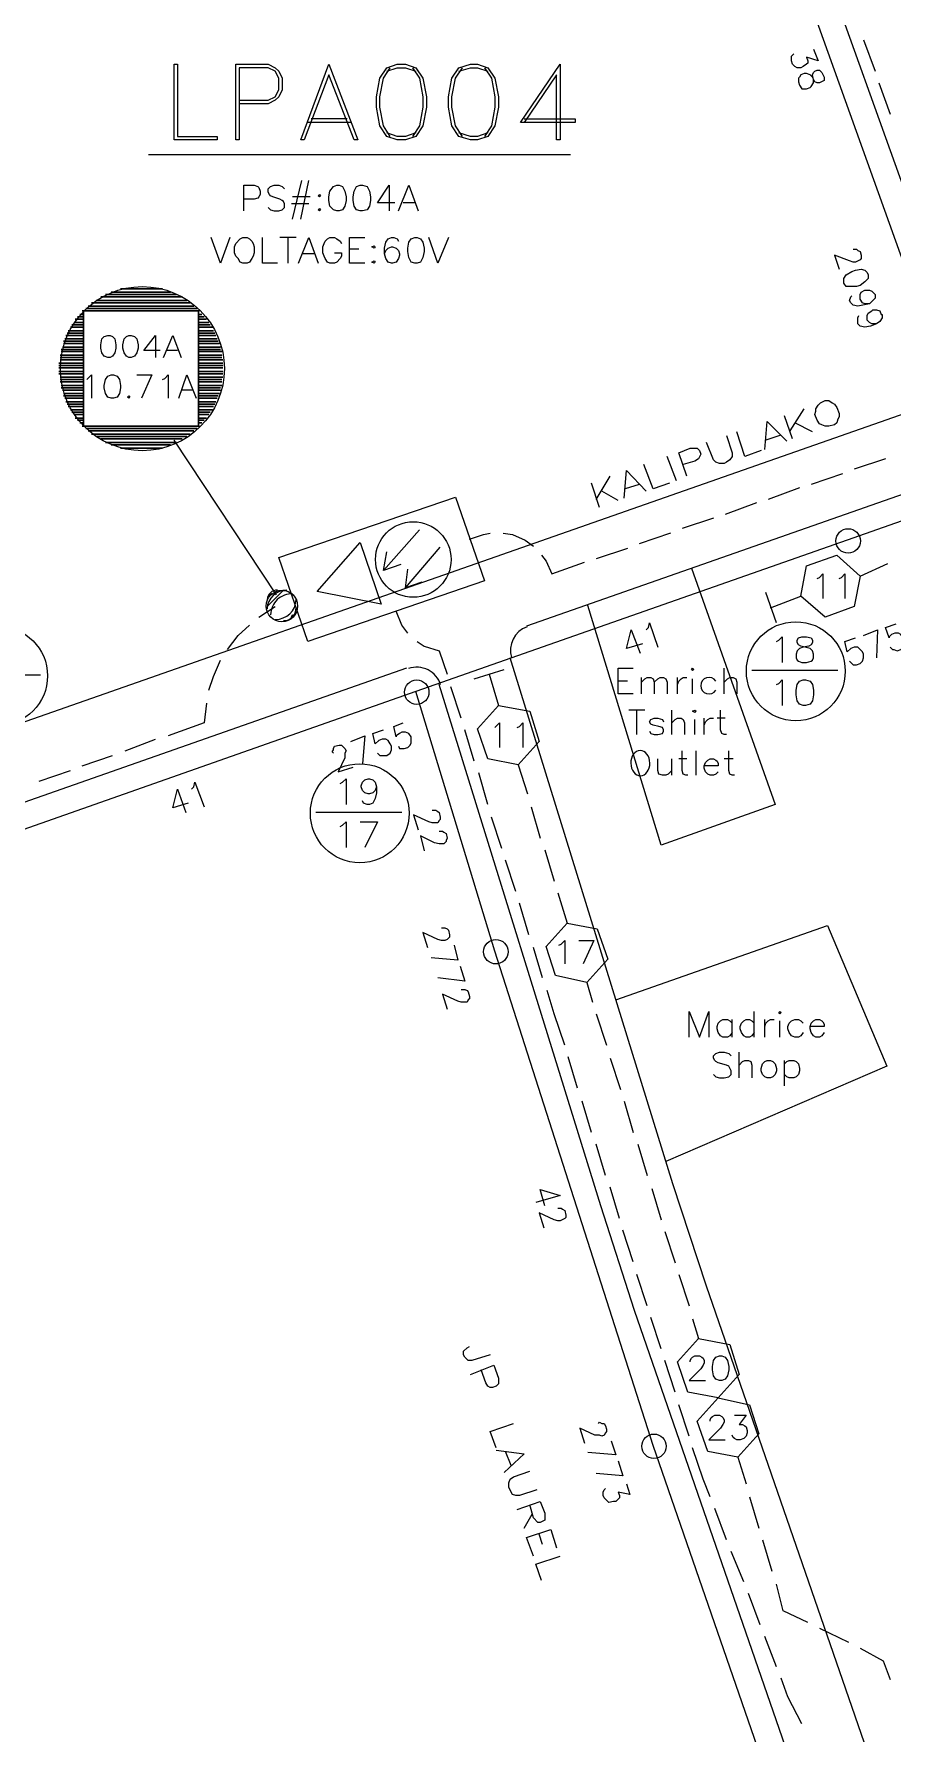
# Model space of a CAD drawing. Header units: millimetres. Extents: x 3.6 to 37.8, y 0.6 to 28.7.
# Drawn here: x 24.88 to 27.96, y 14.52 to 20.6 of the extents above; entities that cross this region are included whole.
import ezdxf

# ---------------------------------------------------------------- set-up
doc = ezdxf.new("R2010")
doc.units = ezdxf.units.MM
for name, color, linetype, true_color in [('PDF_Batangas$Geomap$Actives-NodeReceiver', 104, 'Continuous', 0x009525), ('PDF_Batangas$Geomap$Cable-565', 23, 'Continuous', 0xdd8a6e), ('PDF_Batangas$Geomap$LOTS', 254, 'Continuous', 0xdcdcdc), ('PDF_Batangas$Geomap$ROAD', 8, 'Continuous', 0x808080), ('PDF_Batangas$Geomap$SDU', 157, 'Continuous', 0x396472), ('PDF_Batangas$Geomap$Symbols-EndOfLine', 15, 'Continuous', 0x954a4a)]:
    doc.layers.add(name, color=color, linetype=linetype, true_color=true_color)
for name, color, linetype in [('PDF_Batangas$Geomap$Actives-PowerSupply', 1, 'Continuous'), ('PDF_Batangas$Geomap$NAME-ROAD', 7, 'Continuous'), ('PDF_Batangas$Geomap$Passives-TapOffs', 7, 'Continuous'), ('PDF_Batangas$Geomap$POLE', 7, 'Continuous'), ('PDF_Batangas$Geomap$STRAND', 7, 'Continuous'), ('PDF_Batangas$Geomap$Symbols-SelfTerminating', 7, 'Continuous')]:
    doc.layers.add(name, color=color, linetype=linetype)

msp = doc.modelspace()

# ---------------------------------------------------------------- linework, layer by layer
at = {"layer": 'PDF_Batangas$Geomap$Actives-NodeReceiver', "lineweight": 18}
for points in [[(25.3825, 20.4938), (25.395, 20.4938), (25.395, 20.2354), (25.5367, 20.2354), (25.5367, 20.2229), (25.3825, 20.2229)], [(25.9368, 20.4938), (26.041, 20.2229), (26.0285, 20.2229), (25.9368, 20.4563), (25.8493, 20.2229), (25.8368, 20.2229)], [(26.1826, 20.4938), (26.2118, 20.4938), (26.2493, 20.4813), (26.2743, 20.4438), (26.2868, 20.3771), (26.2868, 20.3396), (26.2743, 20.2729), (26.2493, 20.2354), (26.2118, 20.2229), (26.1826, 20.2229), (26.1451, 20.2354), (26.1201, 20.2729), (26.1076, 20.3396), (26.1076, 20.3771), (26.1201, 20.4438), (26.1451, 20.4813)], [(26.4452, 20.4938), (26.4702, 20.4938), (26.5077, 20.4813), (26.5327, 20.4438), (26.5452, 20.3771), (26.5452, 20.3396), (26.5327, 20.2729), (26.5077, 20.2354), (26.4702, 20.2229), (26.4452, 20.2229), (26.4035, 20.2354), (26.3785, 20.2729), (26.366, 20.3396), (26.366, 20.3771), (26.3785, 20.4438), (26.4035, 20.4813)], [(25.9034, 20.0271), (25.9076, 20.0229), (25.9034, 20.0187), (25.8993, 20.0229)], [(25.9659, 20.0604), (25.9743, 20.0604), (25.9868, 20.0562), (25.9951, 20.0396), (25.9993, 20.0187), (25.9993, 20.0062), (25.9951, 19.9854), (25.9868, 19.9729), (25.9743, 19.9687), (25.9659, 19.9687), (25.9534, 19.9729), (25.9409, 19.9854), (25.9368, 20.0062), (25.9368, 20.0187), (25.9409, 20.0396), (25.9534, 20.0562)], [(26.0493, 20.0604), (26.0576, 20.0604), (26.0743, 20.0562), (26.0826, 20.0396), (26.0868, 20.0187), (26.0868, 20.0062), (26.0826, 19.9854), (26.0743, 19.9729), (26.0576, 19.9687), (26.0493, 19.9687), (26.0368, 19.9729), (26.0285, 19.9854), (26.0243, 20.0062), (26.0243, 20.0187), (26.0285, 20.0396), (26.0368, 20.0562)], [(25.9034, 19.9771), (25.9076, 19.9729), (25.9034, 19.9687), (25.8993, 19.9729)], [(25.6284, 19.8729), (25.645, 19.8729), (25.6534, 19.8687), (25.6617, 19.8604), (25.6659, 19.852), (25.6701, 19.8395), (25.6701, 19.8187), (25.6659, 19.8062), (25.6617, 19.7979), (25.6534, 19.7853), (25.645, 19.7812), (25.6284, 19.7812), (25.62, 19.7853), (25.6117, 19.7979), (25.6034, 19.8062), (25.5992, 19.8187), (25.5992, 19.8395), (25.6034, 19.852), (25.62, 19.8687)], [(26.0993, 19.8437), (26.1035, 19.8395), (26.0993, 19.8354), (26.091, 19.8395)], [(26.141, 19.827), (26.1493, 19.8354), (26.1618, 19.8395), (26.166, 19.8395), (26.1785, 19.8354), (26.1868, 19.827), (26.191, 19.8145), (26.191, 19.8104), (26.1868, 19.7979), (26.1785, 19.7853), (26.166, 19.7812), (26.1618, 19.7812), (26.1493, 19.7853), (26.141, 19.7979), (26.1368, 19.8145)], [(26.2452, 19.8729), (26.2535, 19.8729), (26.266, 19.8687), (26.2743, 19.8562), (26.2785, 19.8354), (26.2785, 19.8229), (26.2743, 19.802), (26.266, 19.7853), (26.2535, 19.7812), (26.2452, 19.7812), (26.2327, 19.7853), (26.2243, 19.802), (26.2202, 19.8229), (26.2202, 19.8354), (26.2243, 19.8562), (26.2327, 19.8687)], [(26.0993, 19.7895), (26.1035, 19.7853), (26.0993, 19.7812), (26.091, 19.7853)], [(26.391, 18.9435), (26.4952, 18.6435), (25.8618, 18.4268), (25.7576, 18.7268)], [(26.1243, 18.5601), (25.8951, 18.606), (26.0493, 18.781)]]:
    msp.add_lwpolyline(points, close=True, dxfattribs=at)
for points in [[(25.6159, 20.3646), (25.7201, 20.3646), (25.7451, 20.3771), (25.7576, 20.4021), (25.7576, 20.4438), (25.7451, 20.4688), (25.7201, 20.4813), (25.6159, 20.4813), (25.6159, 20.2229), (25.6034, 20.2229), (25.6034, 20.4938), (25.7201, 20.4938), (25.7451, 20.4813), (25.7576, 20.4688), (25.7701, 20.4438), (25.7701, 20.4021), (25.7576, 20.3771), (25.7451, 20.3646), (25.7201, 20.3521), (25.6159, 20.3521)], [(26.1576, 20.2354), (26.1326, 20.2729), (26.1201, 20.3396), (26.1201, 20.3771), (26.1326, 20.4438), (26.1576, 20.4813)], [(26.1451, 20.4688), (26.1826, 20.4813), (26.2118, 20.4813), (26.2493, 20.4688)], [(26.2368, 20.4813), (26.2618, 20.4438), (26.2743, 20.3771), (26.2743, 20.3396), (26.2618, 20.2729), (26.2368, 20.2354)], [(26.416, 20.2354), (26.391, 20.2729), (26.3785, 20.3396), (26.3785, 20.3771), (26.391, 20.4438), (26.416, 20.4813)], [(26.4035, 20.4688), (26.4452, 20.4813), (26.4702, 20.4813), (26.5077, 20.4688)], [(26.4952, 20.4813), (26.5202, 20.4438), (26.5327, 20.3771), (26.5327, 20.3396), (26.5202, 20.2729), (26.4952, 20.2354)], [(26.6369, 20.2979), (26.8203, 20.2979), (26.8203, 20.2854), (26.6244, 20.2854), (26.7661, 20.4938), (26.7661, 20.2229), (26.7536, 20.2229), (26.7536, 20.4563), (26.6369, 20.2854)], [(26.0159, 20.2854), (25.8618, 20.2854)], [(26.0034, 20.2979), (25.8743, 20.2979)], [(26.2493, 20.2479), (26.2118, 20.2354), (26.1826, 20.2354), (26.1451, 20.2479)], [(26.5077, 20.2479), (26.4702, 20.2354), (26.4452, 20.2354), (26.4035, 20.2479)], [(26.8036, 20.1688), (25.2908, 20.1688)], [(25.6325, 19.9687), (25.6325, 20.0604), (25.6701, 20.0604), (25.6826, 20.0562), (25.6867, 20.0521), (25.6909, 20.0396), (25.6909, 20.0271), (25.6867, 20.0187), (25.6826, 20.0146), (25.6701, 20.0104), (25.6325, 20.0104)], [(25.7201, 19.9812), (25.7284, 19.9729), (25.7409, 19.9687), (25.7576, 19.9687), (25.7701, 19.9729), (25.7784, 19.9812), (25.7784, 19.9937), (25.7742, 20.0021), (25.7701, 20.0062), (25.7617, 20.0104), (25.7367, 20.0187), (25.7284, 20.0229), (25.7242, 20.0271), (25.7201, 20.0354), (25.7201, 20.0479), (25.7284, 20.0562), (25.7409, 20.0604), (25.7576, 20.0604), (25.7701, 20.0562), (25.7784, 20.0479)], [(25.8076, 19.9395), (25.8409, 20.0771)], [(25.8701, 20.0187), (25.8076, 20.0187)], [(25.8368, 19.9395), (25.8659, 20.0771)], [(26.1743, 19.9979), (26.1118, 19.9979), (26.1535, 20.0604), (26.1535, 19.9687)], [(26.1868, 19.9687), (26.2243, 20.0604), (26.2577, 19.9687)], [(25.8659, 19.9937), (25.8034, 19.9937)], [(26.2452, 19.9979), (26.2035, 19.9979)], [(25.5825, 19.8729), (25.5492, 19.7812), (25.5159, 19.8729)], [(25.7534, 19.7812), (25.6992, 19.7812), (25.6992, 19.8729)], [(25.8201, 19.8729), (25.7617, 19.8729)], [(25.7909, 19.7812), (25.7909, 19.8729)], [(25.8284, 19.7812), (25.8659, 19.8729), (25.8993, 19.7812)], [(25.9576, 19.8187), (25.9826, 19.8187), (25.9826, 19.8062), (25.9784, 19.7979), (25.9659, 19.7853), (25.9576, 19.7812), (25.9409, 19.7812), (25.9326, 19.7853), (25.9243, 19.7979), (25.9201, 19.8062), (25.9159, 19.8187), (25.9159, 19.8395), (25.9201, 19.852), (25.9243, 19.8604), (25.9326, 19.8687), (25.9409, 19.8729), (25.9576, 19.8729), (25.9659, 19.8687), (25.9784, 19.8604), (25.9826, 19.852)], [(26.066, 19.7812), (26.0118, 19.7812), (26.0118, 19.8729), (26.066, 19.8729)], [(26.1368, 19.8145), (26.1368, 19.8354), (26.141, 19.8562), (26.1493, 19.8687), (26.1618, 19.8729), (26.1701, 19.8729), (26.1826, 19.8687), (26.1868, 19.8604)], [(26.366, 19.8729), (26.3285, 19.7812), (26.2952, 19.8729)], [(25.8868, 19.8145), (25.8409, 19.8145)], [(26.0451, 19.8312), (26.0118, 19.8312)], [(26.2618, 18.8268), (26.1326, 18.681), (26.1451, 18.7477)], [(26.2118, 18.6185), (26.3368, 18.7643)], [(26.1951, 18.7018), (26.1326, 18.681)], [(26.2702, 18.6393), (26.2118, 18.6185), (26.2202, 18.6851)]]:
    msp.add_lwpolyline(points, dxfattribs=at)
msp.add_circle((26.2399, 18.7202), 0.1354, dxfattribs=at)
at = {"layer": 'PDF_Batangas$Geomap$Actives-PowerSupply', "lineweight": 9}
for points in [[(25.4117, 19.6603), (25.12, 19.6603)], [(25.3908, 19.6687), (25.1366, 19.6687)], [(25.1575, 19.677), (25.37, 19.677)], [(25.1908, 19.6895), (25.3408, 19.6895)], [(25.0449, 19.5978), (25.0574, 19.5978)], [(25.0533, 19.6103), (25.0574, 19.6103)], [(25.47, 19.1977), (25.47, 19.6103), (25.0574, 19.6103), (25.0574, 19.1977), (25.0574, 19.6103), (25.47, 19.6103)], [(25.4658, 19.6187), (25.0658, 19.6187)], [(25.4533, 19.627), (25.0741, 19.627)], [(25.4408, 19.6395), (25.0866, 19.6395)], [(25.4283, 19.6478), (25.1033, 19.6478)], [(25.4742, 19.6103), (25.47, 19.6103)], [(25.4825, 19.5978), (25.47, 19.5978)], [(25.0574, 19.5311), (24.9991, 19.5311)], [(25.0033, 19.5395), (25.0574, 19.5395)], [(25.0116, 19.552), (25.0574, 19.552)], [(25.0158, 19.5603), (25.0574, 19.5603)], [(25.0241, 19.5686), (25.0574, 19.5686)], [(25.0283, 19.5811), (25.0574, 19.5811)], [(25.0366, 19.5895), (25.0574, 19.5895)], [(25.47, 19.5895), (25.4909, 19.5895)], [(25.47, 19.5811), (25.4992, 19.5811)], [(25.47, 19.5686), (25.5075, 19.5686)], [(25.47, 19.5603), (25.5117, 19.5603)], [(25.47, 19.552), (25.52, 19.552)], [(25.47, 19.5395), (25.5242, 19.5395)], [(25.5284, 19.5311), (25.47, 19.5311)], [(25.0574, 19.4728), (24.9783, 19.4728)], [(25.0574, 19.4811), (24.9824, 19.4811)], [(24.9866, 19.502), (25.0574, 19.502)], [(25.0574, 19.4936), (24.9866, 19.4936)], [(25.0574, 19.5103), (24.9908, 19.5103)], [(24.9949, 19.5228), (25.0574, 19.5228)], [(25.145, 19.5228), (25.1533, 19.5228), (25.1616, 19.5186), (25.17, 19.5103), (25.1741, 19.4895), (25.1741, 19.477), (25.17, 19.4603), (25.1616, 19.4478), (25.1533, 19.4436), (25.145, 19.4436), (25.1325, 19.4478), (25.1241, 19.4603), (25.12, 19.477), (25.12, 19.4895), (25.1241, 19.5103), (25.1325, 19.5186)], [(25.22, 19.5228), (25.2283, 19.5228), (25.2408, 19.5186), (25.2491, 19.5103), (25.2533, 19.4895), (25.2533, 19.477), (25.2491, 19.4603), (25.2408, 19.4478), (25.2283, 19.4436), (25.22, 19.4436), (25.2116, 19.4478), (25.2033, 19.4603), (25.1991, 19.477), (25.1991, 19.4895), (25.2033, 19.5103), (25.2116, 19.5186)], [(25.47, 19.5228), (25.5325, 19.5228)], [(25.47, 19.5103), (25.5367, 19.5103)], [(25.47, 19.502), (25.5409, 19.502)], [(25.545, 19.4936), (25.47, 19.4936)], [(25.5492, 19.4811), (25.47, 19.4811)], [(25.47, 19.4728), (25.5492, 19.4728)], [(24.9699, 19.4228), (25.0574, 19.4228)], [(24.9699, 19.4144), (25.0574, 19.4144)], [(25.0574, 19.452), (24.9741, 19.452)], [(25.0574, 19.4436), (24.9741, 19.4436)], [(24.9741, 19.4353), (25.0574, 19.4353)], [(24.9783, 19.4645), (25.0574, 19.4645)], [(25.5534, 19.4645), (25.47, 19.4645)], [(25.47, 19.452), (25.5534, 19.452)], [(25.5534, 19.4436), (25.47, 19.4436)], [(25.47, 19.4353), (25.5575, 19.4353)], [(25.47, 19.4228), (25.5575, 19.4228)], [(25.47, 19.4144), (25.5575, 19.4144)], [(25.0574, 19.4061), (24.9699, 19.4061)], [(25.0574, 19.3936), (24.9699, 19.3936)], [(24.9699, 19.3853), (25.0574, 19.3853)], [(24.9741, 19.3728), (25.0574, 19.3728)], [(24.9741, 19.3644), (25.0574, 19.3644)], [(25.0574, 19.3561), (24.9741, 19.3561)], [(25.1575, 19.3811), (25.1658, 19.3811), (25.1783, 19.3769), (25.1866, 19.3644), (25.1908, 19.3436), (25.1908, 19.3353), (25.1866, 19.3144), (25.1783, 19.3019), (25.1658, 19.2978), (25.1575, 19.2978), (25.145, 19.3019), (25.1366, 19.3144), (25.1325, 19.3353), (25.1325, 19.3436), (25.1366, 19.3644), (25.145, 19.3769)], [(25.5575, 19.4061), (25.47, 19.4061)], [(25.5575, 19.3936), (25.47, 19.3936)], [(25.47, 19.3853), (25.5575, 19.3853)], [(25.47, 19.3728), (25.5575, 19.3728)], [(25.47, 19.3644), (25.5534, 19.3644)], [(25.5534, 19.3561), (25.47, 19.3561)], [(24.9783, 19.3436), (25.0574, 19.3436)], [(25.0574, 19.3353), (24.9783, 19.3353)], [(24.9824, 19.3269), (25.0574, 19.3269)], [(24.9866, 19.3144), (25.0574, 19.3144)], [(24.9866, 19.3061), (25.0574, 19.3061)], [(25.0574, 19.2978), (24.9908, 19.2978)], [(25.22, 19.3061), (25.2241, 19.3019), (25.22, 19.2978), (25.2158, 19.3019)], [(25.47, 19.3436), (25.5534, 19.3436)], [(25.47, 19.3353), (25.5492, 19.3353)], [(25.47, 19.3269), (25.5492, 19.3269)], [(25.47, 19.3144), (25.545, 19.3144)], [(25.47, 19.3061), (25.5409, 19.3061)], [(25.47, 19.2978), (25.5367, 19.2978)], [(24.9949, 19.2853), (25.0574, 19.2853)], [(25.0574, 19.2769), (24.9991, 19.2769)], [(25.0033, 19.2686), (25.0574, 19.2686)], [(25.0116, 19.2561), (25.0574, 19.2561)], [(25.0158, 19.2478), (25.0574, 19.2478)], [(25.0241, 19.2394), (25.0574, 19.2394)], [(25.0283, 19.2269), (25.0574, 19.2269)], [(25.47, 19.2853), (25.5325, 19.2853)], [(25.5284, 19.2769), (25.47, 19.2769)], [(25.47, 19.2686), (25.5242, 19.2686)], [(25.47, 19.2561), (25.52, 19.2561)], [(25.47, 19.2478), (25.5117, 19.2478)], [(25.47, 19.2394), (25.5075, 19.2394)], [(25.47, 19.2269), (25.4992, 19.2269)], [(25.0366, 19.2186), (25.0574, 19.2186)], [(25.0449, 19.2102), (25.0574, 19.2102)], [(25.0533, 19.1977), (25.0574, 19.1977)], [(25.47, 19.1977), (25.0574, 19.1977)], [(25.4658, 19.1894), (25.0658, 19.1894)], [(25.4533, 19.1811), (25.0741, 19.1811)], [(25.0866, 19.1686), (25.4408, 19.1686)], [(25.47, 19.2186), (25.4909, 19.2186)], [(25.4825, 19.2102), (25.47, 19.2102)], [(25.4742, 19.1977), (25.47, 19.1977)], [(25.1033, 19.1602), (25.4283, 19.1602)], [(25.4117, 19.1519), (25.12, 19.1519)], [(25.3908, 19.1394), (25.1366, 19.1394)], [(25.37, 19.1311), (25.1575, 19.1311)], [(25.3408, 19.1186), (25.1908, 19.1186)], [(25.7159, 18.5518), (25.7742, 18.6101)], [(25.7242, 18.5935), (25.7326, 18.5976)], [(25.7284, 18.5935), (25.7326, 18.5976)], [(25.8034, 18.5143), (25.8076, 18.5226)]]:
    msp.add_lwpolyline(points, close=True, dxfattribs=at)
for points in [[(25.3325, 19.4686), (25.2741, 19.4686), (25.3158, 19.5228), (25.3158, 19.4436)], [(25.345, 19.4436), (25.3783, 19.5228), (25.4075, 19.4436)], [(25.395, 19.4686), (25.3575, 19.4686)], [(25.0699, 19.3644), (25.0866, 19.3811), (25.0866, 19.2978)], [(25.2491, 19.3811), (25.3033, 19.3811), (25.2658, 19.2978)], [(25.3408, 19.3644), (25.3492, 19.3686), (25.3617, 19.3811), (25.3617, 19.2978)], [(25.3992, 19.2978), (25.4283, 19.3811), (25.4617, 19.2978)], [(25.4492, 19.3269), (25.4117, 19.3269)], [(25.7492, 18.5935), (25.3825, 19.1477)], [(25.8076, 18.5184), (25.8034, 18.5184)]]:
    msp.add_lwpolyline(points, dxfattribs=at)
for centre, radius in [((25.2689, 19.4037), 0.2938), ((25.2689, 19.4037), 0.2938), ((25.769, 18.5535), 0.0563)]:
    msp.add_circle(centre, radius, dxfattribs=at)
for centre, radius, start, end in [((25.7513, 18.5747), 0.0355, 86.63354, 176.63354), ((25.7847, 18.5414), 0.0688, 88.2643, 178.2643), ((25.8055, 18.5205), 0.0771, 88.45184, 178.45184), ((25.7472, 18.5789), 0.073, 268.36342, 358.36342), ((25.7763, 18.5455), 0.0438, 267.27369, 2.72631)]:
    msp.add_arc(centre, radius, start, end, dxfattribs=at)
at = {"layer": 'PDF_Batangas$Geomap$Cable-565', "lineweight": 13}
for points in [[(27.8538, 20.5813), (27.8955, 20.4688)], [(27.908, 20.4271), (27.9496, 20.3146)], [(27.933, 19.0811), (27.8204, 19.0435)], [(27.7788, 19.0269), (27.6663, 18.9894)], [(27.4704, 18.9227), (27.3579, 18.881)], [(27.6246, 18.9769), (27.5121, 18.9352)], [(27.3162, 18.8685), (27.2037, 18.831)], [(26.441, 18.7935), (26.491, 18.8102), (26.516, 18.8143)], [(26.5619, 18.8143), (26.5952, 18.8102), (26.6411, 18.7893), (26.6702, 18.7685)], [(27.162, 18.8143), (27.0495, 18.7768)], [(27.0078, 18.7602), (26.8953, 18.7227)], [(26.6994, 18.7352), (26.7161, 18.7143), (26.7369, 18.6685), (26.8536, 18.7102)], [(27.8413, 18.6601), (27.9413, 18.706)], [(25.6867, 18.5143), (25.7451, 18.5518)], [(26.2202, 18.4559), (26.1993, 18.4851), (26.1785, 18.5351)], [(25.5742, 18.3976), (25.6117, 18.4476), (25.6534, 18.4851)], [(26.2535, 18.4268), (26.2785, 18.4101), (26.3327, 18.3934), (26.3618, 18.3101)], [(25.5075, 18.2517), (25.5242, 18.3017), (25.5492, 18.3601)], [(26.4119, 18.1517), (26.3743, 18.2642)], [(25.4992, 18.2059), (25.4909, 18.135), (25.3617, 18.0892)], [(25.2075, 18.035), (25.3158, 18.0767)], [(26.4577, 17.9975), (26.4244, 18.11)], [(25.0533, 17.9809), (25.1616, 18.0184)], [(24.8991, 17.9267), (25.0116, 17.9642)], [(26.5077, 17.8433), (26.4744, 17.9558)], [(26.6161, 17.985), (26.6494, 17.8808)], [(26.6619, 17.835), (26.6952, 17.7225)], [(26.5577, 17.685), (26.5202, 17.7975)], [(26.7119, 17.6808), (26.7452, 17.5683)], [(26.6077, 17.5308), (26.5702, 17.6433)], [(26.7578, 17.5266), (26.7911, 17.4182)], [(26.6536, 17.3766), (26.6202, 17.4891)], [(26.7036, 17.2224), (26.6702, 17.3307)], [(26.7828, 16.9807), (26.7452, 17.0932), (26.7202, 17.1765)], [(26.8619, 17.2057), (26.8828, 17.1349)], [(26.8953, 17.0932), (26.9328, 16.9807)], [(26.8286, 16.8265), (26.7953, 16.939)], [(26.9453, 16.9348), (26.9828, 16.8223)], [(26.8786, 16.6681), (26.8453, 16.7806)], [(26.9953, 16.7806), (27.0286, 16.6681)], [(26.9286, 16.5139), (26.8953, 16.6264)], [(27.0453, 16.6264), (27.0786, 16.5139)], [(26.9786, 16.3597), (26.9453, 16.4722)], [(27.0953, 16.4681), (27.1287, 16.3556)], [(27.0286, 16.2055), (26.9911, 16.318)], [(27.1412, 16.3139), (27.1787, 16.2014)], [(27.0786, 16.0472), (27.0411, 16.1597)], [(27.1912, 16.1597), (27.2287, 16.0472)], [(27.1287, 15.893), (27.0911, 16.0055)], [(27.2412, 16.0013), (27.262, 15.9305)], [(27.1787, 15.7388), (27.1412, 15.8513)], [(27.2287, 15.5804), (27.1912, 15.6929)], [(27.3037, 15.3637), (27.2787, 15.4262), (27.2412, 15.5387)], [(27.4037, 15.5054), (27.4329, 15.4095)], [(27.4454, 15.3637), (27.4787, 15.2512)], [(27.362, 15.2095), (27.3204, 15.322)], [(27.4245, 15.0595), (27.3787, 15.1678)], [(27.4912, 15.2095), (27.5246, 15.097)], [(27.6537, 14.9136), (27.5662, 14.9553), (27.5412, 15.0511)], [(27.4829, 14.9053), (27.4412, 15.0178)], [(27.5412, 14.7553), (27.4996, 14.8636)], [(27.6954, 14.8928), (27.7996, 14.8428)], [(27.8413, 14.8219), (27.9246, 14.7761), (27.9496, 14.7094)], [(27.6329, 14.5511), (27.5829, 14.6469), (27.5579, 14.7136)]]:
    msp.add_lwpolyline(points, dxfattribs=at)
at = {"layer": 'PDF_Batangas$Geomap$LOTS', "lineweight": 0}
for points in [[(27.237, 18.6893), (27.5371, 17.8433), (27.1287, 17.6975), (26.8661, 18.556)], [(26.9661, 17.1432), (27.7246, 17.4099), (27.9371, 16.9057), (27.1453, 16.5639)]]:
    msp.add_lwpolyline(points, dxfattribs=at)
at = {"layer": 'PDF_Batangas$Geomap$NAME-ROAD', "lineweight": 9}
msp.add_lwpolyline([(27.6996, 19.2811), (27.7163, 19.2894), (27.7288, 19.2894), (27.7413, 19.2811), (27.7496, 19.2769), (27.7579, 19.2644), (27.7663, 19.2436), (27.7663, 19.2311), (27.7621, 19.2227), (27.7579, 19.2102), (27.7496, 19.2019), (27.7288, 19.1977), (27.7163, 19.1977), (27.7038, 19.2019), (27.6954, 19.2061), (27.6871, 19.2186), (27.6788, 19.2394), (27.6829, 19.2519), (27.6829, 19.2603), (27.6913, 19.2728)], close=True, dxfattribs=at)
for points in [[(27.5996, 19.1519), (27.5704, 19.2352)], [(27.5912, 19.1811), (27.6412, 19.2603)], [(27.4871, 19.1102), (27.4287, 19.0894), (27.3995, 19.1769)], [(27.4996, 19.1144), (27.5079, 19.2144), (27.5787, 19.1436)], [(27.6704, 19.1769), (27.6079, 19.2102)], [(27.2203, 19.0185), (27.1912, 19.1019), (27.2328, 19.1186), (27.2578, 19.1186), (27.2662, 19.1102), (27.2703, 19.0977), (27.262, 19.0811), (27.2495, 19.0727), (27.2078, 19.0602)], [(27.362, 19.1644), (27.3829, 19.1019), (27.3829, 19.0894), (27.3745, 19.0769), (27.362, 19.0686), (27.3537, 19.0644), (27.337, 19.0644), (27.3245, 19.0686), (27.3162, 19.0769), (27.2912, 19.1394)], [(27.5537, 19.1644), (27.5037, 19.1477)], [(27.1578, 18.9935), (27.0995, 18.9727), (27.0661, 19.0602)], [(27.1828, 19.0019), (27.1495, 19.0894)], [(26.9078, 18.906), (26.8786, 18.9935)], [(26.8953, 18.9352), (26.9453, 19.0185)], [(26.9953, 18.9394), (27.0036, 19.0394), (27.0745, 18.9644)], [(27.0495, 18.9894), (26.9995, 18.9727)], [(26.9745, 18.931), (26.9161, 18.9644)], [(26.516, 15.8721), (26.4494, 15.8513), (26.4369, 15.8513), (26.4244, 15.8638), (26.4202, 15.8721), (26.4202, 15.8846), (26.4327, 15.8971), (26.441, 15.9013)], [(26.4452, 15.8013), (26.5285, 15.8346), (26.5452, 15.7888), (26.5452, 15.7679), (26.5369, 15.7596), (26.5244, 15.7554), (26.516, 15.7554), (26.5077, 15.7596), (26.4994, 15.7721), (26.4827, 15.818)], [(26.5369, 15.5387), (26.516, 15.5971), (26.5994, 15.6263)], [(26.5369, 15.5304), (26.6369, 15.5179), (26.5661, 15.4512)], [(26.5911, 15.4762), (26.5702, 15.5262)], [(26.6827, 15.3887), (26.6202, 15.3679), (26.6077, 15.3679), (26.5952, 15.372), (26.5827, 15.397), (26.5827, 15.4137), (26.5869, 15.4262), (26.5994, 15.4346), (26.6577, 15.4554)], [(26.6119, 15.3179), (26.6952, 15.347), (26.7119, 15.3054), (26.7119, 15.2804), (26.6952, 15.272), (26.6869, 15.272), (26.6702, 15.2887), (26.6577, 15.3345)], [(26.6369, 15.2512), (26.6661, 15.3012)], [(26.6702, 15.1512), (26.6452, 15.2178), (26.7327, 15.247), (26.7536, 15.1803)], [(26.7036, 15.1928), (26.6911, 15.2303)], [(26.6994, 15.0636), (26.6786, 15.122), (26.7661, 15.1512)]]:
    msp.add_lwpolyline(points, dxfattribs=at)
at = {"layer": 'PDF_Batangas$Geomap$Passives-TapOffs', "lineweight": 9}
for points in [[(27.7163, 18.5143), (27.6287, 18.5893), (27.6496, 18.6976), (27.7579, 18.7352), (27.8413, 18.6601), (27.8204, 18.5518)], [(26.4702, 18.1142), (26.5452, 18.1976), (26.6577, 18.1767), (26.6911, 18.0684), (26.6161, 17.985), (26.5077, 18.0059)], [(26.7161, 17.3349), (26.7911, 17.4182), (26.8994, 17.3974), (26.937, 17.2891), (26.8619, 17.2057), (26.7494, 17.2307)], [(27.187, 15.8471), (27.262, 15.9305), (27.3745, 15.9096), (27.4079, 15.8013), (27.3329, 15.7179), (27.2245, 15.7388)], [(27.337, 15.868), (27.3454, 15.868), (27.3579, 15.8638), (27.3662, 15.8513), (27.3704, 15.8305), (27.3704, 15.818), (27.3662, 15.7971), (27.3579, 15.7846), (27.3454, 15.7804), (27.337, 15.7804), (27.3245, 15.7846), (27.3162, 15.7971), (27.312, 15.818), (27.312, 15.8305), (27.3162, 15.8513), (27.3245, 15.8638)], [(27.2578, 15.6346), (27.3329, 15.7179), (27.4454, 15.6929), (27.4787, 15.5887), (27.4037, 15.5054), (27.2954, 15.5262)]]:
    msp.add_lwpolyline(points, close=True, dxfattribs=at)
for points in [[(27.6871, 18.6518), (27.6954, 18.656), (27.7079, 18.6685), (27.7079, 18.581)], [(27.7663, 18.6518), (27.7746, 18.656), (27.7871, 18.6685), (27.7871, 18.581)], [(26.5327, 18.1184), (26.5494, 18.135), (26.5494, 18.0475)], [(26.6119, 18.1184), (26.6202, 18.1225), (26.6327, 18.135), (26.6327, 18.0475)], [(26.7619, 17.3391), (26.7703, 17.3432), (26.7828, 17.3557), (26.7828, 17.2724)], [(26.8328, 17.3557), (26.8869, 17.3557), (26.8494, 17.2724)], [(27.2328, 15.8471), (27.2328, 15.8513), (27.237, 15.8596), (27.2412, 15.8638), (27.2495, 15.868), (27.2662, 15.868), (27.2745, 15.8638), (27.2787, 15.8596), (27.2828, 15.8513), (27.2828, 15.843), (27.2787, 15.8346), (27.2703, 15.8221), (27.2287, 15.7804), (27.287, 15.7804)], [(27.3037, 15.6346), (27.3037, 15.6388), (27.3079, 15.6471), (27.312, 15.6513), (27.3204, 15.6554), (27.337, 15.6554), (27.3454, 15.6513), (27.3495, 15.6471), (27.3537, 15.6388), (27.3537, 15.6304), (27.3495, 15.6221), (27.3412, 15.6096), (27.2995, 15.5679), (27.3579, 15.5679)], [(27.3912, 15.6554), (27.4329, 15.6554), (27.4079, 15.6221), (27.4204, 15.6221), (27.4287, 15.6179), (27.4329, 15.6138), (27.437, 15.6012), (27.437, 15.5929), (27.4329, 15.5804), (27.4245, 15.5721), (27.412, 15.5679), (27.3995, 15.5679), (27.3912, 15.5721), (27.387, 15.5762), (27.3829, 15.5846)]]:
    msp.add_lwpolyline(points, dxfattribs=at)
at = {"layer": 'PDF_Batangas$Geomap$POLE', "lineweight": 0}
for points in [[(27.8163, 19.8312), (27.8288, 19.8312), (27.8329, 19.827), (27.8413, 19.8229), (27.8455, 19.8104), (27.8455, 19.7979), (27.8413, 19.7937), (27.8246, 19.7853), (27.8163, 19.7853), (27.8038, 19.7895), (27.7496, 19.8104), (27.7663, 19.7603)], [(27.8746, 19.6353), (27.8329, 19.627), (27.8163, 19.6312), (27.8079, 19.6395), (27.8038, 19.6478), (27.8079, 19.6603), (27.8121, 19.6645)], [(27.8996, 19.5645), (27.8788, 19.5561), (27.858, 19.552), (27.8413, 19.5561), (27.8329, 19.5645), (27.8329, 19.5853), (27.8371, 19.5936)], [(27.8038, 18.3559), (27.8163, 18.3434), (27.8288, 18.3434), (27.8413, 18.3476), (27.8496, 18.3559), (27.8538, 18.3684), (27.8538, 18.3809), (27.8496, 18.3893), (27.8329, 18.4059), (27.8204, 18.4059), (27.8079, 18.4018), (27.7954, 18.3893), (27.7871, 18.4268), (27.8246, 18.4393)], [(27.8538, 18.4476), (27.9038, 18.4684), (27.8996, 18.3684)], [(27.9496, 18.4059), (27.958, 18.3976), (27.9621, 18.3976), (27.9746, 18.3934), (27.9871, 18.3976), (27.9955, 18.4059), (27.9996, 18.4184), (27.9996, 18.4309), (27.9955, 18.4393), (27.9871, 18.4518), (27.9788, 18.4559), (27.9663, 18.4559), (27.9538, 18.4518), (27.9455, 18.4434), (27.9455, 18.4393), (27.933, 18.4768), (27.9705, 18.4893)], [(26.1868, 18.0517), (26.191, 18.0434), (26.2077, 18.0434), (26.2202, 18.0475), (26.2285, 18.0559), (26.2327, 18.0642), (26.2327, 18.085), (26.2243, 18.0975), (26.2118, 18.1017), (26.1993, 18.1017), (26.191, 18.0975), (26.1785, 18.0892), (26.1785, 18.085), (26.1701, 18.1225), (26.2035, 18.135)], [(26.0159, 18.0684), (26.066, 18.0892), (26.0576, 17.9892)], [(26.1118, 18.0267), (26.1201, 18.0184), (26.1451, 18.0184), (26.1576, 18.0267), (26.1618, 18.0392), (26.1618, 18.0517), (26.1576, 18.06), (26.1493, 18.0725), (26.141, 18.0767), (26.1285, 18.0767), (26.116, 18.0725), (26.1035, 18.06), (26.0951, 18.0975), (26.1326, 18.11)], [(25.9534, 18.0267), (25.9493, 18.0309), (25.9534, 18.0392), (25.9534, 18.0434), (25.9576, 18.0517), (25.9743, 18.0559), (25.9826, 18.0559), (25.9951, 18.0434), (25.9993, 18.035), (25.9951, 18.0267), (25.9951, 18.01), (25.9701, 17.96), (26.0243, 17.9767)], [(26.341, 17.4016), (26.3535, 17.4016), (26.3618, 17.3974), (26.366, 17.3932), (26.3702, 17.3766), (26.3702, 17.3682), (26.3618, 17.3599), (26.3535, 17.3557), (26.341, 17.3557), (26.3285, 17.3599), (26.2743, 17.3849), (26.291, 17.3307)], [(26.3869, 17.3391), (26.3994, 17.2849), (26.3035, 17.2932)], [(26.4077, 17.2641), (26.4244, 17.2099), (26.3285, 17.2224)], [(26.4119, 17.1807), (26.4244, 17.1807), (26.4327, 17.1765), (26.4369, 17.1724), (26.441, 17.1557), (26.441, 17.1474), (26.4369, 17.1432), (26.4327, 17.1349), (26.4119, 17.1349), (26.3994, 17.139), (26.3452, 17.164), (26.3618, 17.1099)], [(26.9036, 15.6263), (26.9078, 15.6304), (26.9161, 15.6263), (26.9244, 15.6263), (26.9286, 15.6179), (26.9328, 15.6054), (26.9328, 15.5971), (26.9286, 15.5929), (26.9244, 15.5846), (26.9161, 15.5804), (26.9078, 15.5846), (26.8911, 15.5846), (26.8369, 15.6096), (26.8536, 15.5554)], [(26.9495, 15.5637), (26.9661, 15.5137), (26.8661, 15.5221)], [(26.9745, 15.4929), (26.9911, 15.4387), (26.8953, 15.4471)], [(27.0036, 15.4095), (27.0161, 15.372), (26.9745, 15.3804), (26.9786, 15.3679), (26.9786, 15.3595), (26.9661, 15.347), (26.9578, 15.347), (26.9411, 15.3429), (26.9244, 15.3595), (26.9203, 15.3679), (26.9203, 15.3804), (26.9244, 15.3887), (26.9286, 15.3929)]]:
    msp.add_lwpolyline(points, dxfattribs=at)
for points in [[(27.8663, 19.7478), (27.8705, 19.7395), (27.8705, 19.727), (27.858, 19.7145), (27.8413, 19.702), (27.8288, 19.6978), (27.7913, 19.6978), (27.7829, 19.7103), (27.7829, 19.727), (27.7913, 19.7395), (27.8121, 19.752), (27.8246, 19.7562), (27.8455, 19.7603), (27.858, 19.7562)], [(27.858, 19.6353), (27.8496, 19.6395), (27.8413, 19.652), (27.8413, 19.6687), (27.8455, 19.677), (27.858, 19.6853), (27.8746, 19.6853), (27.883, 19.6812), (27.8955, 19.6687), (27.8955, 19.6562), (27.8746, 19.6353)], [(27.883, 19.5645), (27.8746, 19.5686), (27.8663, 19.577), (27.8663, 19.5936), (27.8705, 19.602), (27.883, 19.6103), (27.8871, 19.6145), (27.8996, 19.6145), (27.9121, 19.6103), (27.9163, 19.5978), (27.9205, 19.5978), (27.9205, 19.5853), (27.9121, 19.5728), (27.8996, 19.5645)]]:
    msp.add_lwpolyline(points, close=True, dxfattribs=at)
for centre in [(27.7986, 18.7868), (26.2524, 18.2451), (26.5358, 17.3157), (27.1026, 15.5445)]:
    msp.add_circle(centre, 0.0438, dxfattribs=at)
at = {"layer": 'PDF_Batangas$Geomap$ROAD', "lineweight": 0}
msp.add_lwpolyline([(23.3821, 17.6266), (28.17, 19.3024, 0.416434), (28.2247, 19.4186), (26.5535, 24.0736)], format="xyb", dxfattribs=at)
for points in [[(28.3705, 19.0852), (26.6452, 18.4809)], [(26.216, 18.3309), (21.1776, 16.5639)], [(29.2332, 10.5045), (27.2912, 16.118), (27.1703, 16.4847), (26.5869, 18.3684)], [(31.8726, 2.5845), (29.2832, 9.5376), (29.1957, 9.7877), (27.0328, 16.0305), (26.9119, 16.4056), (26.3327, 18.2726)]]:
    msp.add_lwpolyline(points, dxfattribs=at)
for centre, start, end in [((26.6775, 18.3951), 109.31946, 197.14967), ((26.2524, 18.2451), 17.14958, 109.3194)]:
    msp.add_arc(centre, 0.0896, start, end, dxfattribs=at)
at = {"layer": 'PDF_Batangas$Geomap$SDU', "lineweight": 0}
for points in [[(27.0286, 18.2392), (26.9745, 18.2392), (26.9745, 18.3309), (27.0286, 18.3309)], [(27.3537, 18.2392), (27.3537, 18.3309)], [(27.0078, 18.2851), (26.9745, 18.2851)], [(27.0578, 18.2392), (27.0578, 18.2976)], [(27.0578, 18.2809), (27.0703, 18.2934), (27.0786, 18.2976), (27.0911, 18.2976), (27.0995, 18.2934), (27.1036, 18.2809), (27.1036, 18.2392)], [(27.1036, 18.2809), (27.1162, 18.2934), (27.1245, 18.2976), (27.137, 18.2976), (27.1453, 18.2934), (27.1495, 18.2809), (27.1495, 18.2392)], [(27.187, 18.2392), (27.187, 18.2976)], [(27.187, 18.2726), (27.1912, 18.2851), (27.1995, 18.2934), (27.2078, 18.2976), (27.2203, 18.2976)], [(27.2412, 18.2392), (27.2412, 18.2934)], [(27.3537, 18.2809), (27.3662, 18.2934), (27.3745, 18.2976), (27.387, 18.2976), (27.3954, 18.2934), (27.3995, 18.2809), (27.3995, 18.2392)], [(27.0703, 18.1809), (27.012, 18.1809)], [(27.0411, 18.0934), (27.0411, 18.1809)], [(27.087, 18.1059), (27.0911, 18.0975), (27.1036, 18.0934), (27.1162, 18.0934), (27.1328, 18.0975), (27.137, 18.1059), (27.137, 18.11), (27.1328, 18.1184), (27.1203, 18.1225), (27.0995, 18.1267), (27.0911, 18.1309), (27.087, 18.1392), (27.0911, 18.1475), (27.1036, 18.1517), (27.1162, 18.1517), (27.1328, 18.1475), (27.137, 18.1392)], [(27.1662, 18.0934), (27.1662, 18.1809)], [(27.1662, 18.135), (27.1787, 18.1475), (27.187, 18.1517), (27.1995, 18.1517), (27.2078, 18.1475), (27.212, 18.135), (27.212, 18.0934)], [(27.2495, 18.0934), (27.2495, 18.1475)], [(27.2828, 18.0934), (27.2828, 18.1517)], [(27.2828, 18.1267), (27.287, 18.1392), (27.2954, 18.1475), (27.3037, 18.1517), (27.3162, 18.1517)], [(27.3579, 18.1517), (27.3287, 18.1517)], [(27.362, 18.0934), (27.3537, 18.0934), (27.3454, 18.0975), (27.3412, 18.11), (27.3412, 18.1809)], [(27.2245, 17.9475), (27.2162, 17.9475), (27.2078, 17.9517), (27.2037, 17.9642), (27.2037, 18.035)], [(27.2537, 17.9475), (27.2537, 18.035)], [(27.3912, 17.9475), (27.3829, 17.9475), (27.3745, 17.9517), (27.3704, 17.9642), (27.3704, 18.035)], [(27.1662, 17.9642), (27.1537, 17.9517), (27.1453, 17.9475), (27.1328, 17.9475), (27.1203, 17.9517), (27.1162, 17.9642), (27.1162, 18.0059)], [(27.1662, 17.9475), (27.1662, 18.0059)], [(27.2203, 18.0059), (27.1912, 18.0059)], [(27.3329, 17.96), (27.3245, 17.9517), (27.3162, 17.9475), (27.3037, 17.9475), (27.2954, 17.9517), (27.287, 17.96), (27.2828, 17.9725), (27.2828, 17.9809), (27.287, 17.9934), (27.2954, 18.0017), (27.3037, 18.0059), (27.3162, 18.0059), (27.3245, 18.0017), (27.3287, 17.9975), (27.3329, 17.9892), (27.3329, 17.9809), (27.2828, 17.9809)], [(27.387, 18.0059), (27.3537, 18.0059)], [(27.2287, 17.0098), (27.2287, 17.1015), (27.2662, 17.0098), (27.2995, 17.1015), (27.2995, 17.0098)], [(27.462, 17.0098), (27.462, 17.1015)], [(27.3829, 17.0265), (27.3745, 17.014), (27.3662, 17.0098), (27.3495, 17.0098), (27.3412, 17.014), (27.3329, 17.0265), (27.3287, 17.039), (27.3287, 17.0473), (27.3329, 17.0598), (27.3412, 17.0682), (27.3495, 17.0724), (27.3662, 17.0724), (27.3745, 17.0682), (27.3829, 17.0598)], [(27.3829, 17.0098), (27.3829, 17.0724)], [(27.462, 17.0265), (27.4537, 17.014), (27.4454, 17.0098), (27.4329, 17.0098), (27.4245, 17.014), (27.4162, 17.0265), (27.412, 17.039), (27.412, 17.0473), (27.4162, 17.0598), (27.4245, 17.0682), (27.4329, 17.0724), (27.4454, 17.0724), (27.4537, 17.0682), (27.462, 17.0598)], [(27.4996, 17.0098), (27.4996, 17.0724)], [(27.4996, 17.0473), (27.5037, 17.0598), (27.5121, 17.0682), (27.5204, 17.0724), (27.5329, 17.0724)], [(27.5537, 17.0098), (27.5537, 17.0682)], [(27.6371, 17.0265), (27.6287, 17.014), (27.6204, 17.0098), (27.6079, 17.0098), (27.5954, 17.014), (27.5871, 17.0265), (27.5829, 17.039), (27.5829, 17.0473), (27.5871, 17.0598), (27.5954, 17.0682), (27.6079, 17.0724), (27.6204, 17.0724), (27.6287, 17.0682), (27.6371, 17.0598)], [(27.7121, 17.0265), (27.7038, 17.014), (27.6954, 17.0098), (27.6829, 17.0098), (27.6746, 17.014), (27.6663, 17.0265), (27.6621, 17.039), (27.6621, 17.0473), (27.6663, 17.0598), (27.6746, 17.0682), (27.6829, 17.0724), (27.6954, 17.0724), (27.7038, 17.0682), (27.7079, 17.064), (27.7121, 17.0557), (27.7121, 17.0473), (27.6621, 17.0473)], [(27.3162, 16.8765), (27.3245, 16.8681), (27.337, 16.864), (27.3537, 16.864), (27.3704, 16.8681), (27.3787, 16.8765), (27.3787, 16.889), (27.3704, 16.9057), (27.362, 16.9098), (27.3329, 16.9182), (27.3245, 16.9223), (27.3204, 16.9265), (27.3162, 16.9348), (27.3162, 16.9432), (27.3245, 16.9515), (27.337, 16.9557), (27.3537, 16.9557), (27.3704, 16.9515), (27.3787, 16.9432)], [(27.4079, 16.864), (27.4079, 16.9557)], [(27.4079, 16.9098), (27.4204, 16.9223), (27.4287, 16.9265), (27.4412, 16.9265), (27.4495, 16.9223), (27.4537, 16.9098), (27.4537, 16.864)], [(27.5704, 16.8348), (27.5704, 16.9265)], [(27.5704, 16.914), (27.5787, 16.9223), (27.5871, 16.9265), (27.6037, 16.9265), (27.6121, 16.9223), (27.6204, 16.914), (27.6246, 16.8973), (27.6246, 16.889), (27.6204, 16.8765), (27.6121, 16.8681), (27.6037, 16.864), (27.5871, 16.864), (27.5787, 16.8681), (27.5704, 16.8765)]]:
    msp.add_lwpolyline(points, dxfattribs=at)
for points in [[(27.237, 18.3267), (27.2412, 18.3309), (27.2453, 18.3267), (27.2412, 18.3226)], [(27.2412, 18.1767), (27.2495, 18.1809), (27.2537, 18.1767), (27.2495, 18.1726)], [(27.5496, 17.0974), (27.5537, 17.1015), (27.5579, 17.0974), (27.5537, 17.0932)], [(27.5079, 16.9265), (27.5204, 16.9265), (27.5287, 16.9223), (27.5371, 16.914), (27.5412, 16.8973), (27.5412, 16.889), (27.5371, 16.8765), (27.5287, 16.8681), (27.5204, 16.864), (27.5079, 16.864), (27.4996, 16.8681), (27.4912, 16.8765), (27.4871, 16.889), (27.4871, 16.8973), (27.4912, 16.914), (27.4996, 16.9223)]]:
    msp.add_lwpolyline(points, close=True, dxfattribs=at)
msp.add_arc((27.2998, 18.2684), 0.0298, 34.03213, 325.96787, dxfattribs=at)
at = {"layer": 'PDF_Batangas$Geomap$SDU', "lineweight": 0, "extrusion": (0, 0, -1)}
msp.add_ellipse((27.0536, 17.991), major_axis=(0.0006, -0.0452), ratio=0.755342, start_param=-3.14159265358979, end_param=3.141592653589795, dxfattribs=at)
at = {"layer": 'PDF_Batangas$Geomap$STRAND', "color": 254, "lineweight": 0, "true_color": 0xdcdcdc}
for points in [[(23.1821, 23.2443), (24.2948, 23.6444), (25.6659, 23.7527), (26.3452, 24.382), (26.8994, 24.2945), (26.937, 22.7317), (27.4662, 21.2606), (28.008, 19.752), (28.3997, 19.0019)], [(31.9111, 20.2308), (30.746, 19.8229), (29.3582, 19.3353), (28.3997, 19.0019), (27.7954, 18.7893), (26.2493, 18.2476)], [(30.4251, 6.212), (30.2959, 6.5579), (29.7791, 7.9415), (29.0665, 9.8669), (28.5456, 11.3671), (27.8371, 13.4175), (27.0995, 15.5471), (26.5327, 17.3182), (26.2493, 18.2476), (24.5407, 17.6475), (23.3738, 17.239), (21.2067, 16.4806), (20.6733, 16.3514), (20.6525, 16.8431), (18.5771, 16.6556), (16.6101, 15.9638), (14.9139, 15.3262), (12.776, 14.3427), (11.7467, 13.8676), (10.659, 13.3883), (9.6129, 12.9299), (8.2252, 12.1048), (7.8148, 11.7041)]]:
    msp.add_lwpolyline(points, dxfattribs=at)
at = {"layer": 'PDF_Batangas$Geomap$STRAND', "lineweight": 0}
for points in [[(27.6746, 20.548), (27.6913, 20.5063), (27.6496, 20.5188), (27.6537, 20.5063), (27.6537, 20.498), (27.6496, 20.4938), (27.6371, 20.4855), (27.6287, 20.4813), (27.6162, 20.4813), (27.6079, 20.4855), (27.5996, 20.4938), (27.5954, 20.5063), (27.5954, 20.523), (27.6037, 20.5313)], [(27.062, 18.4184), (27.0036, 18.4018), (27.0203, 18.4684), (27.0536, 18.3851)], [(27.0745, 18.4684), (27.0828, 18.4768), (27.087, 18.4934), (27.1162, 18.4059)], [(25.4325, 17.8475), (25.3783, 17.8308), (25.395, 17.8975), (25.4242, 17.8142)], [(25.445, 17.8975), (25.4533, 17.9058), (25.4575, 17.9225), (25.4909, 17.835)], [(26.3077, 17.8225), (26.3202, 17.8225), (26.3285, 17.8183), (26.3327, 17.8142), (26.3368, 17.7975), (26.3368, 17.7891), (26.3327, 17.785), (26.3285, 17.7766), (26.3077, 17.7766), (26.2952, 17.7808), (26.241, 17.8058), (26.2577, 17.7516)], [(26.3327, 17.7475), (26.3452, 17.7475), (26.3493, 17.7433), (26.3577, 17.7391), (26.3618, 17.7225), (26.3577, 17.7141), (26.3577, 17.71), (26.3493, 17.7016), (26.3327, 17.7016), (26.316, 17.7058), (26.266, 17.7308), (26.2785, 17.6766)], [(26.7119, 16.4056), (26.6952, 16.4639), (26.7661, 16.4431), (26.6786, 16.4181)], [(26.7578, 16.3972), (26.7703, 16.3972), (26.7744, 16.3931), (26.7828, 16.3889), (26.7869, 16.3722), (26.7869, 16.3639), (26.7828, 16.3597), (26.7661, 16.3514), (26.7578, 16.3514), (26.7452, 16.3556), (26.6911, 16.3806), (26.7077, 16.3264)]]:
    msp.add_lwpolyline(points, dxfattribs=at)
msp.add_lwpolyline([(27.7038, 20.4646), (27.7121, 20.448), (27.7121, 20.4355), (27.6954, 20.4271), (27.6871, 20.4271), (27.6788, 20.4313), (27.6704, 20.448), (27.6621, 20.4563), (27.6496, 20.4605), (27.6412, 20.4605), (27.6287, 20.4563), (27.6246, 20.448), (27.6204, 20.4438), (27.6204, 20.4313), (27.6246, 20.4188), (27.6329, 20.4063), (27.6496, 20.4063), (27.6621, 20.4105), (27.6663, 20.4146), (27.6746, 20.4271), (27.6746, 20.4396), (27.6704, 20.4563), (27.6746, 20.4646), (27.6788, 20.4688), (27.6871, 20.473), (27.6954, 20.473)], close=True, dxfattribs=at)
at = {"layer": 'PDF_Batangas$Geomap$Symbols-EndOfLine', "lineweight": 0}
for points in [[(27.5412, 18.4268), (27.5496, 18.4309), (27.5621, 18.4434), (27.5621, 18.3518)], [(27.7621, 18.3226), (27.4537, 18.3226)], [(24.9032, 18.3059), (24.5949, 18.3059)], [(27.5412, 18.2726), (27.5496, 18.2767), (27.5621, 18.2892), (27.5621, 18.1976)], [(25.9784, 17.9183), (25.9868, 17.9225), (25.9993, 17.935), (25.9993, 17.8433)], [(26.1076, 17.9058), (26.1076, 17.885), (26.1035, 17.8642), (26.0951, 17.8475), (26.0826, 17.8433), (26.0743, 17.8433), (26.0618, 17.8475), (26.0576, 17.8558)], [(26.1993, 17.8142), (25.8909, 17.8142)], [(25.9784, 17.7641), (25.9868, 17.7683), (25.9993, 17.7808), (25.9993, 17.6891)], [(26.0493, 17.7808), (26.1118, 17.7808), (26.066, 17.6891)]]:
    msp.add_lwpolyline(points, dxfattribs=at)
for points in [[(27.6329, 18.4434), (27.6496, 18.4434), (27.6663, 18.4393), (27.6704, 18.4309), (27.6704, 18.4226), (27.6663, 18.4143), (27.6579, 18.4101), (27.6371, 18.4059), (27.6246, 18.4018), (27.6162, 18.3934), (27.6121, 18.3809), (27.6121, 18.3684), (27.6162, 18.3601), (27.6204, 18.3559), (27.6329, 18.3518), (27.6496, 18.3518), (27.6663, 18.3559), (27.6704, 18.3601), (27.6746, 18.3684), (27.6746, 18.3809), (27.6704, 18.3934), (27.6621, 18.4018), (27.6287, 18.4101), (27.6204, 18.4143), (27.6162, 18.4226), (27.6162, 18.4309), (27.6204, 18.4393)], [(27.6371, 18.2892), (27.6454, 18.2892), (27.6621, 18.2851), (27.6704, 18.2726), (27.6746, 18.2517), (27.6746, 18.2351), (27.6704, 18.2142), (27.6621, 18.2017), (27.6454, 18.1976), (27.6371, 18.1976), (27.6246, 18.2017), (27.6162, 18.2142), (27.6121, 18.2351), (27.6121, 18.2517), (27.6162, 18.2726), (27.6246, 18.2851)], [(26.1035, 17.8933), (26.0951, 17.885), (26.0826, 17.8808), (26.0785, 17.8808), (26.066, 17.885), (26.0576, 17.8933), (26.0535, 17.9058), (26.0535, 17.91), (26.0576, 17.9225), (26.066, 17.9308), (26.0785, 17.935), (26.0826, 17.935), (26.0951, 17.9308), (26.1035, 17.9225), (26.1076, 17.9058)]]:
    msp.add_lwpolyline(points, close=True, dxfattribs=at)
for centre in [(27.611, 18.3201), (24.7521, 18.3034), (26.0482, 17.8116)]:
    msp.add_circle(centre, 0.1771, dxfattribs=at)
at = {"layer": 'PDF_Batangas$Geomap$Symbols-SelfTerminating', "lineweight": 9}
for points in [[(27.5412, 18.4934), (27.5037, 18.6018)], [(27.5204, 18.5476), (27.6287, 18.5893)], [(26.4577, 18.2934), (26.5661, 18.3267)], [(26.5119, 18.3101), (26.5452, 18.1976)]]:
    msp.add_lwpolyline(points, dxfattribs=at)

doc.saveas('drawing.dxf')
